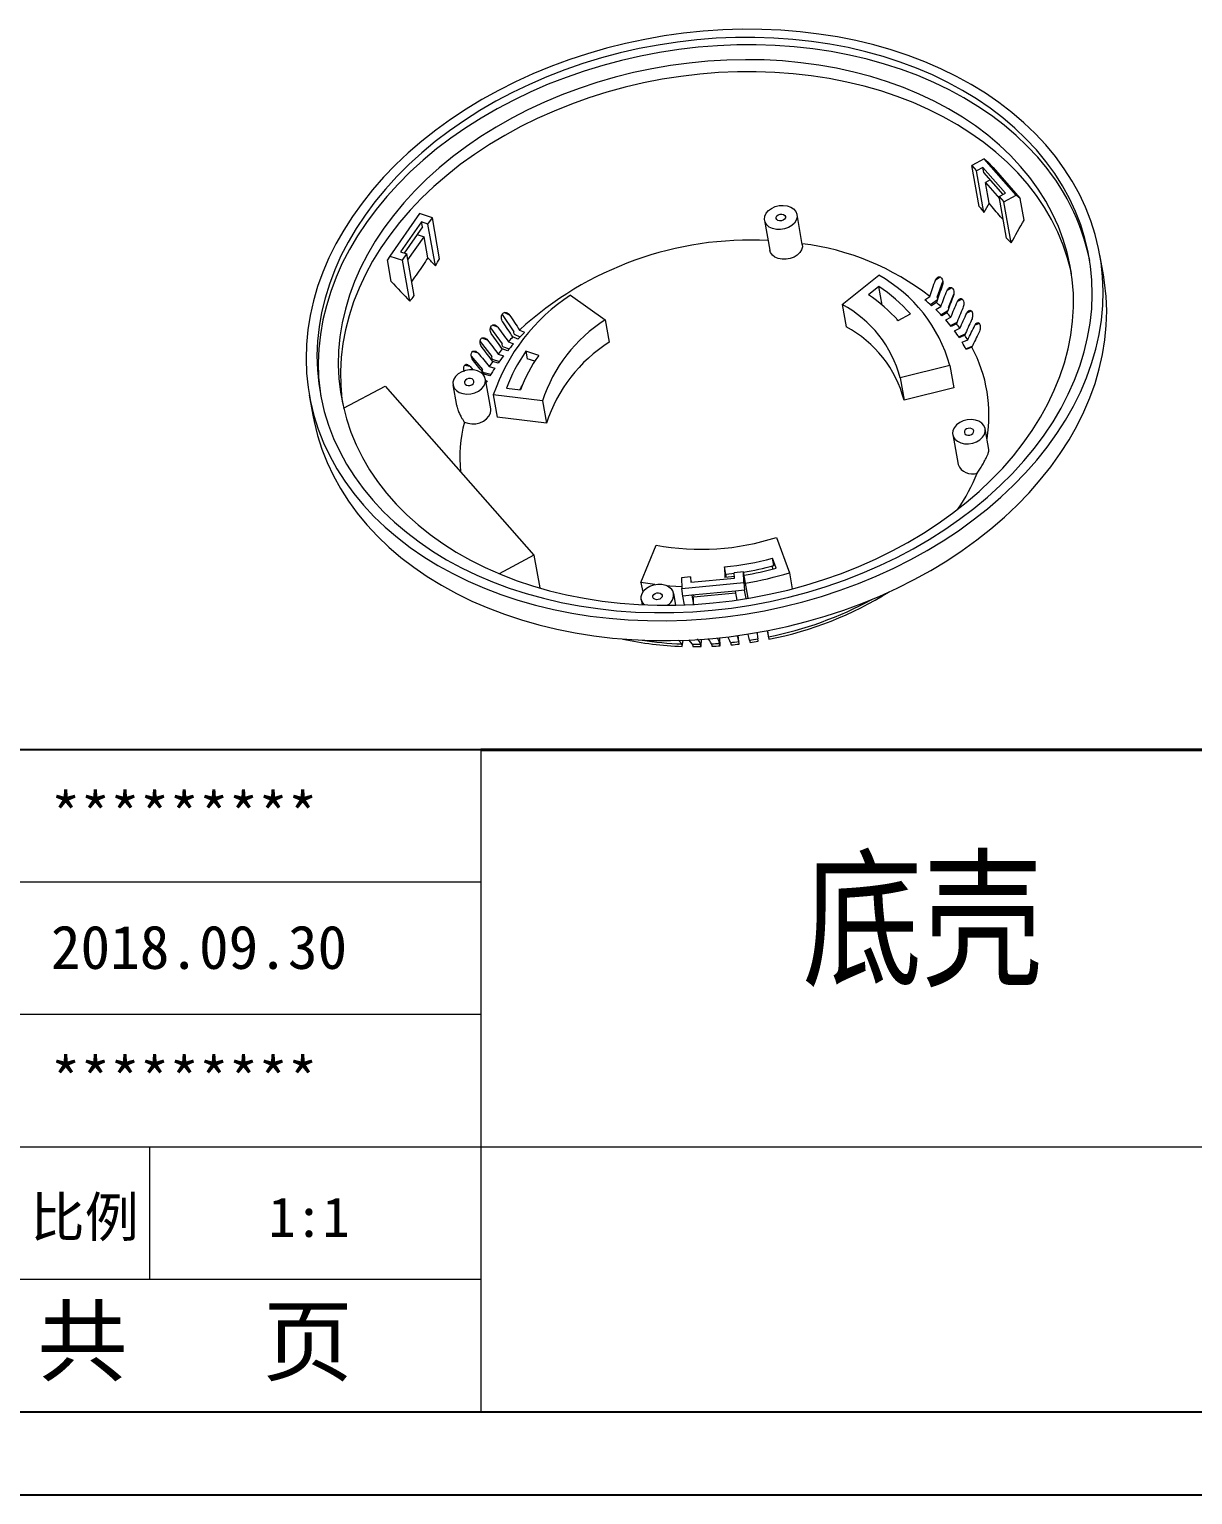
# Model space of a CAD drawing. Header units: inches. Extents: x 1184 to 3641, y 573 to 1047.
# Drawn here: x 1510.9 to 1669.6, y 573 to 772.8 of the extents above; entities that cross this region are included whole.
import ezdxf

# ---------------------------------------------------------------- set-up
doc = ezdxf.new("R2010")
doc.units = ezdxf.units.IN
doc.layers.add('文字', color=81, linetype='Continuous')
doc.layers.add('粗实线', color=7, linetype='Continuous', lineweight=30)
doc.layers.add('细实线', color=3, linetype='Continuous', lineweight=9)
doc.styles.get("Standard").update_dxf_attribs({"font": 'txt', "bigfont": 'gbcbig.shx'})
doc.styles.add('宋体', font='', dxfattribs={"width": 0.8, "height": 3.5})
doc.styles.get('宋体').set_extended_font_data('SimSun')

msp = doc.modelspace()

# ---------------------------------------------------------------- linework, layer by layer
at = {"color": 7, "linetype": 'Continuous', "lineweight": 15}
for p, q in [((1641.189, 755.119), (1639.489, 754.222)), ((1639.489, 754.222), (1640.131, 753.491)), ((1640.483, 748.619), (1639.489, 754.222)), ((1640.981, 753.94), (1640.131, 753.491)), ((1641.14, 747.807), (1640.131, 753.491)), ((1644.061, 750.434), (1640.981, 753.94)), ((1641.101, 753.263), (1640.981, 753.94)), ((1645.553, 750.152), (1641.189, 755.119)), ((1641.189, 755.119), (1641.733, 754.667)), ((1641.733, 754.667), (1642.375, 753.936)), ((1642.375, 753.936), (1645.456, 750.43)), ((1643.737, 750.263), (1641.101, 753.263)), ((1641.989, 752.253), (1641.341, 751.911)), ((1641.341, 751.911), (1643.257, 749.73)), ((1641.846, 749.067), (1641.341, 751.911)), ((1643.211, 749.985), (1644.061, 750.434)), ((1643.211, 749.985), (1643.853, 749.255)), ((1644.22, 744.301), (1643.211, 749.985)), ((1643.853, 749.255), (1645.553, 750.152)), ((1645.456, 750.43), (1646.097, 749.7)), ((1646.097, 749.7), (1645.553, 750.152)), ((1646.618, 746.767), (1646.097, 749.7)), ((1564.175, 747.644), (1560.103, 741.859)), ((1565.914, 747.081), (1564.175, 747.644)), ((1616.365, 743.454), (1615.645, 747.511)), ((1644.847, 743.653), (1643.853, 749.255)), ((1564.446, 746.512), (1561.571, 742.428)), ((1564.566, 745.835), (1562.056, 742.271)), ((1565.315, 746.23), (1564.446, 746.512)), ((1564.566, 745.835), (1564.446, 746.512)), ((1565.315, 746.23), (1565.914, 747.081)), ((1566.324, 740.546), (1565.315, 746.23)), ((1566.909, 741.479), (1565.914, 747.081)), ((1611.214, 746.725), (1611.934, 742.667)), ((1562.586, 741.329), (1564.806, 744.483)), ((1563.835, 744.797), (1564.806, 744.483)), ((1565.311, 741.639), (1564.806, 744.483)), ((1560.103, 741.859), (1559.788, 741.323)), ((1560.103, 741.859), (1561.842, 741.295)), ((1561.571, 742.428), (1562.44, 742.146)), ((1561.842, 741.295), (1562.44, 742.146)), ((1563.449, 736.462), (1562.44, 742.146)), ((1657.43, 739.317), (1656.95, 742.022)), ((1560.308, 738.39), (1559.788, 741.323)), ((1562.836, 735.693), (1561.842, 741.295)), ((1621.823, 735.243), (1626.785, 739.25)), ((1626.792, 737.715), (1625.376, 736.572)), ((1627.242, 735.18), (1626.792, 737.715)), ((1634.75, 736.258), (1635.509, 738.402)), ((1584.762, 736.532), (1589.485, 733.151)), ((1633.09, 735.884), (1633.741, 736.328)), ((1633.829, 735.25), (1634.81, 735.92)), ((1634.657, 735.537), (1634.005, 735.092)), ((1634.75, 736.258), (1634.81, 735.92)), ((1636.318, 734.859), (1637.015, 736.652)), ((1575.419, 733.891), (1577.006, 731.53)), ((1621.823, 735.243), (1622.363, 732.199)), ((1629.419, 733.066), (1631.119, 733.963)), ((1634.574, 734.559), (1635.261, 734.972)), ((1635.272, 733.856), (1636.202, 734.415)), ((1636.092, 734.129), (1635.405, 733.716)), ((1635.918, 733.15), (1636.636, 733.529)), ((1636.318, 734.859), (1636.335, 734.762)), ((1573.836, 732.092), (1575.435, 729.874)), ((1577.066, 731.192), (1577.006, 731.53)), ((1577.804, 731.775), (1578.476, 731.459)), ((1589.485, 733.151), (1590.025, 730.108)), ((1629.277, 733.226), (1629.449, 733.082)), ((1636.563, 732.381), (1637.473, 732.861)), ((1637.379, 732.639), (1636.661, 732.259)), ((1637.115, 731.664), (1637.862, 732.008)), ((1572.437, 730.196), (1574.013, 728.153)), ((1575.495, 729.536), (1575.435, 729.874)), ((1575.495, 729.536), (1576.376, 729.189)), ((1576.279, 730.171), (1576.984, 729.893)), ((1577.556, 730.519), (1576.885, 730.834)), ((1577.066, 731.192), (1577.847, 730.824)), ((1637.696, 730.834), (1638.591, 731.246)), ((1638.513, 731.073), (1637.765, 730.729)), ((1638.159, 730.107), (1638.93, 730.414)), ((1638.666, 729.223), (1639.552, 729.575)), ((1639.486, 729.441), (1638.714, 729.134)), ((1571.222, 728.228), (1572.746, 726.376)), ((1574.073, 727.815), (1574.013, 728.153)), ((1574.073, 727.815), (1575.059, 727.496)), ((1574.886, 727.254), (1574.151, 727.492)), ((1574.898, 728.504), (1575.633, 728.266)), ((1576.149, 728.915), (1575.444, 729.192)), ((1580.422, 728.311), (1578.683, 728.874)), ((1578.683, 728.874), (1578.863, 727.86)), ((1579.894, 727.526), (1578.863, 727.86)), ((1571.051, 726.788), (1571.445, 726.335)), ((1572.806, 726.038), (1572.746, 726.376)), ((1572.806, 726.038), (1573.9, 725.754)), ((1573.774, 725.544), (1573.012, 725.742)), ((1573.667, 726.782), (1574.429, 726.585)), ((1636.484, 726.944), (1629.696, 725.254)), ((1636.484, 726.944), (1637.024, 723.901)), ((1553.805, 721.135), (1559.486, 724.134)), ((1559.486, 724.134), (1579.766, 701.054)), ((1568.729, 724.295), (1569.228, 721.485)), ((1573.88, 721.024), (1573.16, 725.082)), ((1573.193, 724.895), (1573.377, 724.858)), ((1576.021, 723.837), (1577.935, 723.604)), ((1629.696, 725.254), (1630.236, 722.211)), ((1637.024, 723.901), (1630.236, 722.211)), ((1549.135, 722.886), (1549.615, 720.181)), ((1580.929, 722.1), (1574.223, 722.917)), ((1574.223, 722.917), (1574.763, 719.874)), ((1580.929, 722.1), (1581.469, 719.057)), ((1581.469, 719.057), (1574.763, 719.874)), ((1636.885, 717.509), (1637.605, 713.452)), ((1641.815, 715.482), (1641.316, 718.296)), ((1612.856, 703.501), (1614.6, 698.676)), ((1594.361, 697.367), (1596.427, 702.438)), ((1579.766, 701.054), (1575.022, 698.549)), ((1579.766, 701.054), (1580.558, 696.596)), ((1605.766, 699.467), (1605.806, 698.006)), ((1605.946, 698.452), (1605.766, 699.467)), ((1612.234, 699.587), (1612.31, 699.161)), ((1612.794, 699.29), (1612.296, 700.667)), ((1612.476, 699.652), (1612.296, 700.667)), ((1601.139, 698.103), (1599.899, 697.983)), ((1599.899, 697.983), (1599.938, 696.522)), ((1601.139, 698.103), (1601.159, 697.373)), ((1601.267, 697.384), (1601.139, 698.103)), ((1601.159, 697.373), (1607.115, 697.951)), ((1605.946, 698.452), (1605.958, 698.021)), ((1608.336, 698.802), (1607.095, 698.681)), ((1607.115, 697.951), (1607.095, 698.681)), ((1608.375, 697.341), (1608.336, 698.802)), ((1608.977, 695.187), (1608.336, 698.802)), ((1614.6, 698.676), (1614.992, 696.471)), ((1594.361, 697.367), (1594.601, 696.018)), ((1596.245, 697.067), (1594.361, 697.367)), ((1599.117, 694.255), (1598.831, 695.866)), ((1599.938, 696.522), (1608.375, 697.341)), ((1600.068, 695.481), (1599.938, 696.522)), ((1601.309, 695.601), (1600.068, 695.481)), ((1600.28, 694.29), (1600.068, 695.481)), ((1607.264, 696.179), (1601.309, 695.601)), ((1601.309, 695.601), (1601.531, 694.35)), ((1607.313, 695.907), (1601.519, 695.344)), ((1601.627, 695.355), (1601.579, 695.628)), ((1608.505, 696.3), (1607.264, 696.179)), ((1607.482, 694.953), (1607.264, 696.179)), ((1608.375, 697.341), (1608.505, 696.3)), ((1608.71, 695.143), (1608.505, 696.3)), ((1594.4, 695.08), (1594.536, 694.312)), ((1601.546, 694.351), (1601.519, 695.344)), ((1599.491, 689.466), (1599.921, 688.97)), ((1599.981, 688.632), (1600.115, 689.465)), ((1601.396, 688.938), (1600.893, 689.52)), ((1602.559, 688.605), (1602.626, 689.598)), ((1605.154, 688.712), (1605.124, 689.816)), ((1607.473, 690.098), (1607.479, 690.051)), ((1607.752, 688.954), (1607.609, 690.117)), ((1609.178, 689.49), (1609.238, 689.152)), ((1610.341, 689.328), (1610.281, 689.666)), ((1611.557, 690.769), (1611.816, 689.601)), ((1611.681, 690.723), (1611.666, 690.79)), ((1611.756, 689.939), (1611.816, 689.601)), ((1599.981, 688.632), (1599.921, 688.97)), ((1601.396, 688.938), (1601.456, 688.6)), ((1602.559, 688.605), (1602.499, 688.943)), ((1603.985, 688.988), (1604.045, 688.65)), ((1605.154, 688.712), (1605.094, 689.05)), ((1606.583, 689.172), (1606.643, 688.834)), ((1607.752, 688.954), (1607.692, 689.292))]:
    msp.add_line(p, q, dxfattribs=at)
at = {"color": 8, "linetype": 'Continuous', "lineweight": 15}
for p, q in [((1635.155, 738.999), (1634.526, 738.569)), ((1636.739, 737.545), (1636.102, 737.162)), ((1638.165, 736.001), (1637.53, 735.665)), ((1576.445, 733.809), (1575.721, 734.149)), ((1639.427, 734.374), (1638.801, 734.086)), ((1574.866, 732.143), (1574.118, 732.438)), ((1640.518, 732.674), (1639.91, 732.432)), ((1573.436, 730.412), (1572.672, 730.659)), ((1572.162, 728.624), (1571.391, 728.824)), ((1571.051, 726.788), (1570.288, 726.94)), ((1607.473, 690.098), (1607.48, 690.045)), ((1611.682, 690.718), (1611.666, 690.79))]:
    msp.add_line(p, q, dxfattribs=at)
for p, q in [((1572.509, 674.54), (1437.065, 674.54)), ((1201.584, 584.244), (1843.398, 584.244)), ((1184.236, 572.957), (1854.685, 572.957))]:
    msp.add_line(p, q)
at = {"color": 7, "linetype": 'Continuous', "lineweight": 15, "flags": 128}
for points in [[(1649.563, 757.014), (1648.128, 758.554), (1646.584, 760.032), (1644.935, 761.442), (1643.186, 762.783), (1641.339, 764.051), (1639.4, 765.243), (1637.374, 766.356), (1635.265, 767.387), (1633.078, 768.334), (1630.819, 769.195), (1628.493, 769.967), (1626.106, 770.648), (1623.663, 771.238), (1621.171, 771.734), (1618.635, 772.136), (1616.061, 772.442), (1613.456, 772.651), (1610.826, 772.764), (1608.177, 772.78), (1605.516, 772.699), (1602.848, 772.52), (1600.182, 772.245), (1597.522, 771.874), (1594.875, 771.409), (1592.248, 770.849), (1589.647, 770.197), (1587.079, 769.454), (1584.548, 768.622), (1582.063, 767.703), (1579.628, 766.698), (1577.249, 765.612), (1574.932, 764.445), (1572.684, 763.201), (1570.508, 761.884), (1568.411, 760.495), (1566.397, 759.039), (1564.471, 757.519), (1562.638, 755.938), (1560.903, 754.301), (1559.269, 752.611), (1557.741, 750.873), (1556.322, 749.09), (1555.015, 747.267), (1553.824, 745.409), (1552.752, 743.519), (1551.8, 741.603), (1550.972, 739.664), (1550.27, 737.708), (1549.695, 735.74), (1549.248, 733.764), (1548.931, 731.784), (1548.744, 729.806), (1548.688, 727.835), (1548.763, 725.874), (1548.969, 723.93), (1549.305, 722.006), (1549.77, 720.107), (1550.364, 718.238), (1551.085, 716.403), (1551.931, 714.607), (1552.9, 712.854), (1553.99, 711.148), (1555.198, 709.493), (1556.521, 707.894), (1557.956, 706.354), (1559.5, 704.876), (1561.149, 703.466), (1562.899, 702.125), (1564.745, 700.857), (1566.684, 699.665), (1568.71, 698.552), (1570.819, 697.521), (1573.006, 696.574), (1575.265, 695.713), (1577.591, 694.941), (1579.978, 694.26), (1582.421, 693.67), (1584.913, 693.174), (1587.449, 692.772), (1590.023, 692.466), (1592.628, 692.256), (1595.258, 692.144), (1597.907, 692.128), (1600.569, 692.209), (1603.236, 692.388), (1605.903, 692.663), (1608.562, 693.034), (1611.209, 693.499), (1613.836, 694.059), (1616.437, 694.711), (1619.006, 695.454), (1621.536, 696.286), (1624.021, 697.205), (1626.456, 698.21), (1628.835, 699.296), (1631.152, 700.463), (1633.4, 701.707), (1635.576, 703.024), (1637.674, 704.413), (1639.687, 705.869), (1641.613, 707.389), (1643.446, 708.97), (1645.181, 710.607), (1646.815, 712.297), (1648.343, 714.035), (1649.762, 715.818), (1651.069, 717.641), (1652.26, 719.499), (1653.333, 721.389), (1654.284, 723.305), (1655.112, 725.244), (1655.814, 727.2), (1656.389, 729.168), (1656.836, 731.144), (1657.153, 733.124), (1657.34, 735.102), (1657.396, 737.073), (1657.321, 739.034), (1657.115, 740.978), (1656.779, 742.902), (1656.314, 744.801), (1655.72, 746.67), (1654.999, 748.505), (1654.153, 750.301), (1653.184, 752.054), (1652.095, 753.76), (1650.887, 755.415), (1649.563, 757.014)], [(1648.289, 756.341), (1646.87, 757.863), (1645.342, 759.321), (1643.709, 760.712), (1641.974, 762.033), (1640.143, 763.28), (1638.22, 764.451), (1636.209, 765.543), (1634.116, 766.552), (1631.946, 767.476), (1629.703, 768.313), (1627.395, 769.061), (1625.026, 769.718), (1622.602, 770.283), (1620.13, 770.753), (1617.615, 771.128), (1615.064, 771.407), (1612.483, 771.589), (1609.878, 771.674), (1607.257, 771.661), (1604.625, 771.551), (1601.989, 771.344), (1599.355, 771.04), (1596.731, 770.64), (1594.123, 770.145), (1591.537, 769.556), (1588.979, 768.875), (1586.456, 768.104), (1583.975, 767.244), (1581.541, 766.297), (1579.16, 765.267), (1576.839, 764.154), (1574.583, 762.963), (1572.398, 761.697), (1570.289, 760.357), (1568.261, 758.948), (1566.32, 757.473), (1564.47, 755.936), (1562.716, 754.341), (1561.062, 752.691), (1559.513, 750.991), (1558.071, 749.244), (1556.742, 747.456), (1555.528, 745.631), (1554.432, 743.773), (1553.456, 741.887), (1552.604, 739.977), (1551.878, 738.049), (1551.278, 736.107), (1550.808, 734.155), (1550.467, 732.2), (1550.257, 730.245), (1550.178, 728.295), (1550.23, 726.356), (1550.414, 724.432), (1550.729, 722.528), (1551.173, 720.649), (1551.747, 718.799), (1552.448, 716.983), (1553.275, 715.206), (1554.226, 713.471), (1555.298, 711.783), (1556.489, 710.147), (1557.795, 708.567), (1559.214, 707.045), (1560.742, 705.587), (1562.375, 704.196), (1564.11, 702.875), (1565.941, 701.628), (1567.864, 700.457), (1569.875, 699.365), (1571.968, 698.356), (1574.138, 697.432), (1576.381, 696.595), (1578.689, 695.847), (1581.058, 695.19), (1583.482, 694.625), (1585.955, 694.155), (1588.469, 693.78), (1591.021, 693.501), (1593.602, 693.319), (1596.206, 693.234), (1598.828, 693.247), (1601.459, 693.357), (1604.095, 693.564), (1606.729, 693.868), (1609.353, 694.268), (1611.961, 694.763), (1614.547, 695.352), (1617.105, 696.033), (1619.628, 696.804), (1622.109, 697.664), (1624.543, 698.611), (1626.924, 699.641), (1629.245, 700.753), (1631.501, 701.945), (1633.686, 703.211), (1635.796, 704.551), (1637.823, 705.96), (1639.764, 707.435), (1641.614, 708.972), (1643.368, 710.567), (1645.022, 712.217), (1646.572, 713.917), (1648.013, 715.664), (1649.342, 717.452), (1650.556, 719.277), (1651.653, 721.135), (1652.628, 723.021), (1653.48, 724.931), (1654.206, 726.859), (1654.806, 728.801), (1655.277, 730.753), (1655.617, 732.708), (1655.828, 734.663), (1655.906, 736.613), (1655.854, 738.552), (1655.67, 740.476), (1655.355, 742.38), (1654.911, 744.259), (1654.337, 746.109), (1653.636, 747.925), (1652.809, 749.702), (1651.858, 751.437), (1650.786, 753.125), (1649.595, 754.761), (1648.289, 756.341)], [(1648.469, 755.327), (1647.05, 756.848), (1645.522, 758.306), (1643.889, 759.698), (1642.154, 761.019), (1640.323, 762.266), (1638.4, 763.437), (1636.389, 764.528), (1634.296, 765.537), (1632.126, 766.461), (1629.884, 767.299), (1627.575, 768.047), (1625.206, 768.704), (1622.782, 769.268), (1620.31, 769.738), (1617.795, 770.114), (1615.244, 770.393), (1612.663, 770.575), (1610.058, 770.659), (1607.437, 770.647), (1604.805, 770.537), (1602.169, 770.329), (1599.536, 770.025), (1596.911, 769.625), (1594.303, 769.13), (1591.717, 768.542), (1589.159, 767.861), (1586.636, 767.09), (1584.155, 766.23), (1581.721, 765.283), (1579.34, 764.252), (1577.019, 763.14), (1574.763, 761.949), (1572.578, 760.682), (1570.469, 759.343), (1568.441, 757.934), (1566.5, 756.459), (1564.65, 754.922), (1562.896, 753.326), (1561.242, 751.676), (1559.693, 749.976), (1558.251, 748.23), (1556.922, 746.442), (1555.708, 744.617), (1554.612, 742.759), (1553.636, 740.872), (1552.784, 738.963), (1552.058, 737.034), (1551.458, 735.092), (1550.988, 733.141), (1550.647, 731.185), (1550.437, 729.23), (1550.358, 727.281), (1550.41, 725.342), (1550.594, 723.418), (1550.706, 722.642)], [(1646.132, 754.093), (1644.752, 755.57), (1643.264, 756.985), (1641.671, 758.332), (1639.978, 759.61), (1638.19, 760.813), (1636.309, 761.941), (1634.343, 762.988), (1632.295, 763.954), (1630.172, 764.834), (1627.978, 765.628), (1625.72, 766.332), (1623.403, 766.945), (1621.033, 767.466), (1618.617, 767.892), (1616.161, 768.224), (1613.671, 768.459), (1611.153, 768.598), (1608.615, 768.64), (1606.063, 768.585), (1603.504, 768.433), (1600.943, 768.185), (1598.389, 767.84), (1595.847, 767.401), (1593.325, 766.868), (1590.828, 766.242), (1588.364, 765.526), (1585.938, 764.721), (1583.558, 763.829), (1581.229, 762.852), (1578.957, 761.793), (1576.749, 760.656), (1574.609, 759.442), (1572.545, 758.155), (1570.56, 756.798), (1568.66, 755.375), (1566.851, 753.89), (1565.137, 752.346), (1563.521, 750.747), (1562.01, 749.099), (1560.606, 747.404), (1559.313, 745.667), (1558.135, 743.894), (1557.074, 742.087), (1556.134, 740.254), (1555.317, 738.397), (1554.624, 736.522), (1554.059, 734.633), (1553.621, 732.737), (1553.313, 730.837), (1553.136, 728.938), (1553.088, 727.046), (1553.172, 725.166), (1553.386, 723.302), (1553.731, 721.459), (1554.204, 719.642), (1554.805, 717.856), (1555.533, 716.105), (1556.385, 714.395), (1557.359, 712.728), (1558.453, 711.111), (1559.664, 709.547), (1560.988, 708.04), (1562.423, 706.594), (1563.964, 705.212), (1565.607, 703.899), (1567.348, 702.658), (1569.184, 701.492), (1571.107, 700.405), (1573.115, 699.398), (1575.201, 698.474), (1577.361, 697.637), (1579.587, 696.888), (1581.876, 696.229), (1584.22, 695.662), (1586.614, 695.188), (1589.051, 694.809), (1591.525, 694.526), (1594.029, 694.338), (1596.558, 694.248), (1599.104, 694.254), (1601.66, 694.358), (1604.221, 694.558), (1606.779, 694.855), (1609.328, 695.247), (1611.861, 695.733), (1614.371, 696.313), (1616.852, 696.984), (1619.298, 697.745), (1621.702, 698.594), (1624.058, 699.528), (1626.359, 700.546), (1628.6, 701.645), (1630.774, 702.821), (1632.877, 704.072), (1634.902, 705.394), (1636.845, 706.785), (1638.7, 708.239), (1640.463, 709.754), (1642.128, 711.326), (1643.692, 712.95), (1645.15, 714.622), (1646.499, 716.339), (1647.735, 718.094), (1648.855, 719.885), (1649.855, 721.706), (1650.734, 723.552), (1651.49, 725.418), (1652.119, 727.3), (1652.62, 729.194), (1652.993, 731.092), (1653.236, 732.992), (1653.349, 734.888), (1653.33, 736.775), (1653.181, 738.648), (1652.902, 740.502), (1652.493, 742.332), (1651.955, 744.134), (1651.291, 745.903), (1650.5, 747.635), (1649.587, 749.323), (1648.553, 750.966), (1647.4, 752.557), (1646.132, 754.093)], [(1653.078, 739.442), (1653.012, 739.746), (1652.54, 741.568), (1651.939, 743.359), (1651.211, 745.114), (1650.358, 746.829), (1649.382, 748.5), (1648.286, 750.122), (1647.073, 751.69), (1645.745, 753.201), (1644.307, 754.651), (1642.762, 756.035), (1641.113, 757.351), (1639.367, 758.594), (1637.526, 759.762), (1635.596, 760.851), (1633.582, 761.859), (1631.489, 762.783), (1629.322, 763.62), (1627.088, 764.369), (1624.793, 765.027), (1622.441, 765.593), (1620.04, 766.065), (1617.595, 766.442), (1615.114, 766.722), (1612.602, 766.906), (1610.066, 766.993), (1607.513, 766.982), (1604.95, 766.873), (1602.383, 766.668), (1599.819, 766.365), (1597.264, 765.967), (1594.726, 765.474), (1592.211, 764.888), (1589.725, 764.209), (1587.276, 763.44), (1584.869, 762.583), (1582.512, 761.64), (1580.209, 760.614), (1577.967, 759.507), (1575.792, 758.322), (1573.69, 757.062), (1571.667, 755.73), (1569.726, 754.331), (1567.875, 752.867), (1566.116, 751.343), (1564.456, 749.762), (1562.898, 748.129), (1561.447, 746.448), (1560.106, 744.724), (1558.879, 742.96), (1557.769, 741.161), (1556.778, 739.333), (1555.911, 737.48), (1555.168, 735.607), (1554.552, 733.718), (1554.064, 731.819), (1553.706, 729.915), (1553.478, 728.011), (1553.382, 726.111), (1553.417, 724.221), (1553.583, 722.346), (1553.658, 721.797)], [(1611.518, 746.109), (1611.291, 746.467), (1611.198, 746.867), (1611.245, 747.282), (1611.43, 747.687), (1611.74, 748.056), (1612.157, 748.367), (1612.653, 748.599), (1613.198, 748.737), (1613.758, 748.774), (1614.297, 748.707), (1614.782, 748.54), (1615.182, 748.284), (1615.471, 747.955), (1615.632, 747.572), (1615.655, 747.162), (1615.538, 746.748), (1615.289, 746.358), (1614.923, 746.016), (1614.463, 745.743), (1613.938, 745.556), (1613.381, 745.467), (1612.827, 745.482), (1612.311, 745.6), (1611.865, 745.813), (1611.518, 746.109)], [(1612.877, 746.826), (1612.792, 746.994), (1612.803, 747.18), (1612.91, 747.357), (1613.096, 747.498), (1613.333, 747.58), (1613.584, 747.593), (1613.812, 747.533), (1613.982, 747.41), (1614.068, 747.242), (1614.056, 747.056), (1613.949, 746.879), (1613.763, 746.738), (1613.527, 746.656), (1613.275, 746.643), (1613.047, 746.703), (1612.877, 746.826)], [(1616.365, 743.454), (1616.379, 743.138), (1616.274, 742.726), (1616.038, 742.335), (1615.684, 741.989), (1615.235, 741.71), (1614.719, 741.514), (1614.167, 741.415), (1613.615, 741.417), (1613.095, 741.521), (1612.641, 741.721), (1612.281, 742.004), (1612.037, 742.353), (1611.934, 742.667)], [(1549.615, 720.181), (1549.785, 719.301), (1550.251, 717.402), (1550.844, 715.533), (1551.565, 713.698), (1552.411, 711.902), (1553.38, 710.149), (1554.47, 708.443), (1555.678, 706.788), (1557.001, 705.189), (1558.436, 703.649), (1559.98, 702.171), (1561.629, 700.76), (1563.379, 699.419), (1565.225, 698.151), (1567.164, 696.96), (1569.19, 695.847), (1571.299, 694.816), (1573.486, 693.869), (1575.745, 693.008), (1578.071, 692.236), (1580.458, 691.554), (1582.901, 690.965), (1585.393, 690.469), (1587.929, 690.067), (1590.503, 689.761), (1593.108, 689.551), (1595.738, 689.439), (1598.387, 689.423), (1601.049, 689.504), (1603.716, 689.683), (1606.383, 689.958), (1609.043, 690.328), (1611.689, 690.794), (1614.316, 691.354), (1616.917, 692.006), (1619.486, 692.749), (1622.016, 693.581), (1624.501, 694.5), (1626.937, 695.504), (1629.315, 696.591), (1631.632, 697.758), (1633.881, 699.001), (1636.056, 700.319), (1638.154, 701.708), (1640.168, 703.164), (1642.093, 704.684), (1643.926, 706.265), (1645.661, 707.902), (1647.295, 709.592), (1648.823, 711.33), (1650.243, 713.113), (1651.549, 714.936), (1652.74, 716.794), (1653.813, 718.684), (1654.764, 720.6), (1655.592, 722.539), (1656.294, 724.494), (1656.869, 726.463), (1657.316, 728.439), (1657.633, 730.419), (1657.82, 732.397), (1657.876, 734.368), (1657.801, 736.329), (1657.595, 738.273), (1657.43, 739.317)], [(1572.856, 725.698), (1572.509, 725.993), (1572.063, 726.206), (1571.547, 726.324), (1570.994, 726.339), (1570.437, 726.251), (1569.912, 726.064), (1569.452, 725.791), (1569.085, 725.448), (1568.836, 725.058), (1568.719, 724.645), (1568.742, 724.234), (1568.903, 723.852), (1569.193, 723.522), (1569.592, 723.266), (1570.077, 723.099), (1570.616, 723.032), (1571.176, 723.069), (1571.721, 723.208), (1572.217, 723.44), (1572.634, 723.75), (1572.944, 724.119), (1573.129, 724.524), (1573.176, 724.94), (1573.084, 725.339), (1572.856, 725.698)], [(1572.931, 725.605), (1572.958, 725.651), (1573.012, 725.742)], [(1571.497, 724.98), (1571.327, 725.103), (1571.099, 725.163), (1570.848, 725.151), (1570.611, 725.068), (1570.425, 724.928), (1570.318, 724.751), (1570.307, 724.565), (1570.392, 724.397), (1570.562, 724.274), (1570.79, 724.214), (1571.041, 724.226), (1571.278, 724.309), (1571.464, 724.449), (1571.571, 724.626), (1571.582, 724.813), (1571.497, 724.98)], [(1573.377, 724.858), (1573.304, 724.726), (1573.243, 724.614)], [(1577.842, 723.616), (1578.047, 723.982), (1578.144, 724.15)], [(1570.279, 719.225), (1570.755, 719.052), (1571.288, 718.976), (1571.844, 719.004), (1572.388, 719.132), (1572.888, 719.354), (1573.312, 719.654), (1573.634, 720.016), (1573.833, 720.415), (1573.898, 720.828), (1573.88, 721.024)], [(1637.189, 716.893), (1637.536, 716.598), (1637.982, 716.385), (1638.498, 716.267), (1639.051, 716.251), (1639.608, 716.34), (1640.133, 716.527), (1640.593, 716.8), (1640.96, 717.143), (1641.209, 717.533), (1641.326, 717.946), (1641.303, 718.357), (1641.142, 718.739), (1640.853, 719.069), (1640.453, 719.325), (1639.968, 719.492), (1639.429, 719.559), (1638.869, 719.522), (1638.324, 719.383), (1637.828, 719.151), (1637.411, 718.841), (1637.101, 718.472), (1636.916, 718.067), (1636.869, 717.651), (1636.961, 717.252), (1637.189, 716.893)], [(1638.548, 717.611), (1638.718, 717.488), (1638.946, 717.428), (1639.197, 717.44), (1639.434, 717.523), (1639.62, 717.663), (1639.727, 717.84), (1639.739, 718.026), (1639.653, 718.194), (1639.483, 718.317), (1639.255, 718.377), (1639.004, 718.365), (1638.767, 718.282), (1638.581, 718.142), (1638.474, 717.965), (1638.463, 717.778), (1638.548, 717.611)], [(1607.109, 698.153), (1606.689, 698.101), (1605.806, 698.006)], [(1607.098, 698.581), (1606.772, 698.541), (1605.946, 698.452)], [(1594.875, 694.297), (1594.863, 694.307), (1594.574, 694.636), (1594.413, 695.018), (1594.39, 695.429), (1594.507, 695.843), (1594.756, 696.233), (1595.122, 696.575), (1595.582, 696.848), (1596.107, 697.035), (1596.664, 697.124), (1597.218, 697.109), (1597.734, 696.991), (1598.18, 696.777), (1598.527, 696.482), (1598.527, 696.482)], [(1597.168, 695.765), (1597.253, 695.597), (1597.242, 695.411), (1597.135, 695.234), (1596.949, 695.093), (1596.712, 695.01), (1596.461, 694.998), (1596.233, 695.058), (1596.063, 695.181), (1595.977, 695.349), (1595.989, 695.535), (1596.096, 695.712), (1596.282, 695.853), (1596.518, 695.935), (1596.77, 695.948), (1596.998, 695.888), (1597.168, 695.765)], [(1599.932, 696.744), (1598.315, 696.844), (1598.021, 696.869)]]:
    msp.add_lwpolyline(points, dxfattribs=at)
at = {"color": 7, "linetype": 'Continuous', "lineweight": 15}
for centre, radius, start, end in [((1626.116, 735.245), 30.049, 11.52965, 41.93549), ((1609.271, 697.524), 46.512, 87.00249, 132.5743), ((1612.093, 708.721), 35.082, 51.89806, 83.03867), ((1616.95, 721.522), 20.273, 15.51271, 60.97869), ((1614.671, 719.369), 21.988, 41.58295, 56.54854), ((1599.295, 714.394), 26.481, 123.28353, 161.22532), ((1614.051, 719.429), 20.546, 41.58295, 56.54854), ((1616.802, 716.13), 25.603, 47.78516, 50.49259), ((1617.627, 716.726), 25.375, 45.97742, 47.84495), ((1614.316, 721.228), 15.899, 14.66801, 61.82339), ((1617.905, 717.308), 23.989, 43.15382, 45.98139), ((1618.736, 717.821), 23.816, 41.26825, 43.21641), ((1601.509, 708.017), 32.864, 134.49712, 136.78937), ((1600.536, 715.758), 20.607, 122.43151, 162.07734), ((1614.856, 718.185), 15.899, 14.66801, 61.82339), ((1618.958, 718.265), 22.566, 38.32671, 41.27194), ((1619.922, 719.002), 21.352, 33.31394, 36.36975), ((1619.774, 718.689), 22.462, 36.36654, 38.39219), ((1599.97, 709.425), 30.778, 138.31552, 140.71024), ((1600.615, 708.546), 32.556, 136.79411, 138.37577), ((1601.076, 712.715), 20.607, 122.43151, 162.07734), ((1620.759, 719.533), 20.361, 28.13394, 31.28811), ((1620.701, 719.337), 21.331, 31.28561, 33.3823), ((1622.335, 720.18), 19.491, 350.43891, 28.36624), ((1597.411, 711.094), 28.459, 144.81606, 146.54607), ((1598.4, 710.673), 28.772, 142.30584, 144.8106), ((1599.018, 709.908), 30.456, 140.71536, 142.3689), ((1596.321, 716.331), 21.644, 144.5815, 159.70588), ((1596.904, 716.59), 20.224, 144.5815, 159.70588), ((1596.842, 711.739), 26.884, 146.48013, 149.10085), ((1589.795, 714.277), 20.133, 165.77443, 185.17883), ((1639.54, 714.225), 2.084, 201.79564, 289.39485), ((1615.987, 722.151), 26.186, 325.5903, 337.80713), ((1602.556, 735.205), 33.335, 259.4047, 287.99654), ((1601.983, 738.421), 39.137, 275.54767, 285.27928), ((1602.167, 737.386), 39.117, 279.0836, 285.28042), ((1601.762, 739.672), 41.861, 279.14773, 285.28045), ((1601.617, 740.507), 43.799, 279.18412, 287.24344), ((1597.332, 695.604), 1.483, 293.0651, 36.32408), ((1602.515, 737.191), 48.49, 281.0593, 302.03449), ((1602.137, 738.489), 49.494, 281.20671, 298.60085), ((1601.593, 734.609), 46.005, 257.8408, 267.99186), ((1601.611, 735.853), 46.913, 261.30967, 267.93589), ((1601.613, 740.505), 51.573, 278.43489, 279.6763), ((1601.731, 738.586), 49.649, 269.61348, 270.88674), ((1601.791, 738.248), 49.649, 269.61348, 270.88674), ((1601.703, 739.562), 50.626, 272.58396, 273.84079), ((1601.763, 739.224), 50.626, 272.58396, 273.84079), ((1601.651, 740.207), 51.273, 275.5199, 276.76614), ((1601.711, 739.869), 51.273, 275.5199, 276.76614), ((1601.673, 740.167), 51.573, 278.43489, 279.6763)]:
    msp.add_arc(centre, radius, start, end, dxfattribs=at)
for points in [[(1640.483, 748.619), (1640.703, 748.344), (1640.922, 748.073), (1641.14, 747.807)], [(1641.846, 749.067), (1641.608, 748.647), (1641.373, 748.227), (1641.14, 747.807)], [(1644.847, 743.653), (1645.427, 744.692), (1646.018, 745.73), (1646.618, 746.767)], [(1644.22, 744.301), (1644.43, 744.081), (1644.639, 743.864), (1644.847, 743.653)], [(1566.324, 740.546), (1565.988, 740.911), (1565.65, 741.275), (1565.311, 741.639)], [(1566.324, 740.546), (1566.52, 740.852), (1566.715, 741.163), (1566.909, 741.479)], [(1560.308, 738.39), (1561.159, 737.494), (1562.002, 736.595), (1562.836, 735.693)], [(1633.741, 736.328), (1633.99, 737.073), (1634.252, 737.82), (1634.526, 738.569)], [(1635.442, 737.779), (1635.168, 737.03), (1634.905, 736.282), (1634.657, 735.537)], [(1562.836, 735.693), (1563.041, 735.945), (1563.246, 736.201), (1563.449, 736.462)], [(1635.261, 734.972), (1635.528, 735.701), (1635.809, 736.431), (1636.102, 737.162)], [(1636.935, 736.32), (1636.641, 735.588), (1636.359, 734.858), (1636.092, 734.129)], [(1636.636, 733.529), (1636.92, 734.241), (1637.219, 734.953), (1637.53, 735.665)], [(1576.445, 733.809), (1576.908, 733.131), (1577.362, 732.453), (1577.804, 731.775)], [(1638.274, 734.775), (1637.962, 734.062), (1637.663, 733.35), (1637.379, 732.639)], [(1637.862, 732.008), (1638.16, 732.701), (1638.474, 733.393), (1638.801, 734.086)], [(1574.866, 732.143), (1575.348, 731.487), (1575.82, 730.83), (1576.279, 730.171)], [(1576.885, 730.834), (1576.444, 731.513), (1575.99, 732.191), (1575.527, 732.868)], [(1639.454, 733.152), (1639.126, 732.46), (1638.812, 731.767), (1638.513, 731.073)], [(1638.93, 730.414), (1639.242, 731.088), (1639.569, 731.76), (1639.91, 732.432)], [(1640.468, 731.46), (1640.126, 730.788), (1639.798, 730.115), (1639.486, 729.441)], [(1574.151, 727.492), (1573.677, 728.13), (1573.189, 728.766), (1572.691, 729.4)], [(1573.436, 730.412), (1573.935, 729.778), (1574.423, 729.142), (1574.898, 728.504)], [(1575.444, 729.192), (1574.985, 729.851), (1574.514, 730.508), (1574.032, 731.164)], [(1573.012, 725.742), (1572.524, 726.359), (1572.022, 726.972), (1571.509, 727.583)], [(1572.162, 728.624), (1572.676, 728.013), (1573.178, 727.399), (1573.667, 726.782)], [(1602.01, 689.67), (1602.172, 689.462), (1602.335, 689.223), (1602.499, 688.943)], [(1603.985, 688.988), (1603.821, 689.269), (1603.658, 689.508), (1603.496, 689.716)], [(1604.743, 689.787), (1604.857, 689.576), (1604.974, 689.334), (1605.094, 689.05)], [(1606.583, 689.172), (1606.463, 689.456), (1606.347, 689.699), (1606.233, 689.91)], [(1607.48, 690.045), (1607.546, 689.828), (1607.616, 689.58), (1607.692, 689.292)], [(1609.178, 689.49), (1609.102, 689.779), (1609.032, 690.027), (1608.966, 690.244)], [(1610.207, 690.443), (1610.225, 690.218), (1610.249, 689.962), (1610.281, 689.666)], [(1611.756, 689.939), (1611.724, 690.236), (1611.7, 690.492), (1611.682, 690.718)]]:
    msp.add_open_spline(points, degree=3, dxfattribs=at)
for points, knots in [([(1643.772, 746.827), (1643.65, 746.96), (1643.018, 747.648), (1642.369, 748.434), (1641.846, 749.067)], [0, 0, 0, 0, 0.1937035, 1, 1, 1, 1]), ([(1565.311, 741.639), (1564.841, 740.917), (1564.112, 739.799), (1563.362, 738.803), (1563.097, 738.449)], [0, 0, 0, 0, 0.6454513, 1, 1, 1, 1]), ([(1634.526, 738.569), (1634.559, 738.662), (1634.603, 738.743), (1634.708, 738.884), (1634.77, 738.942), (1634.905, 739.019), (1634.98, 739.039), (1635.132, 739.027), (1635.207, 738.995), (1635.338, 738.881), (1635.394, 738.8), (1635.476, 738.612), (1635.502, 738.506), (1635.538, 738.184), (1635.51, 737.964), (1635.442, 737.779)], [0, 0, 0, 0, 0.125, 0.125, 0.25, 0.25, 0.375, 0.375, 0.5, 0.5, 0.625, 0.625, 0.75, 0.75, 1, 1, 1, 1]), ([(1636.102, 737.162), (1636.139, 737.252), (1636.183, 737.331), (1636.29, 737.466), (1636.351, 737.519), (1636.483, 737.589), (1636.555, 737.605), (1636.698, 737.584), (1636.768, 737.548), (1636.887, 737.426), (1636.937, 737.342), (1637.005, 737.149), (1637.025, 737.042), (1637.044, 736.718), (1637.007, 736.501), (1636.935, 736.32)], [0, 0, 0, 0, 0.125, 0.125, 0.25, 0.25, 0.375, 0.375, 0.5, 0.5, 0.625, 0.625, 0.75, 0.75, 1, 1, 1, 1]), ([(1637.53, 735.665), (1637.568, 735.753), (1637.614, 735.83), (1637.721, 735.957), (1637.782, 736.007), (1637.91, 736.069), (1637.978, 736.08), (1638.112, 736.051), (1638.176, 736.011), (1638.283, 735.883), (1638.325, 735.795), (1638.38, 735.599), (1638.394, 735.491), (1638.397, 735.166), (1638.351, 734.952), (1638.274, 734.775)], [0, 0, 0, 0, 0.125, 0.125, 0.25, 0.25, 0.375, 0.375, 0.5, 0.5, 0.625, 0.625, 0.75, 0.75, 1, 1, 1, 1]), ([(1575.527, 732.868), (1575.47, 732.952), (1575.424, 733.043), (1575.354, 733.243), (1575.332, 733.349), (1575.32, 733.563), (1575.33, 733.672), (1575.391, 733.873), (1575.441, 733.962), (1575.573, 734.097), (1575.654, 734.142), (1575.826, 734.181), (1575.916, 734.175), (1576.174, 734.101), (1576.33, 733.976), (1576.445, 733.809)], [0, 0, 0, 0, 0.125, 0.125, 0.25, 0.25, 0.375, 0.375, 0.5, 0.5, 0.625, 0.625, 0.75, 0.75, 1, 1, 1, 1]), ([(1638.801, 734.086), (1638.842, 734.172), (1638.889, 734.245), (1638.995, 734.366), (1639.054, 734.413), (1639.177, 734.466), (1639.242, 734.474), (1639.367, 734.437), (1639.425, 734.393), (1639.518, 734.258), (1639.553, 734.168), (1639.595, 733.969), (1639.602, 733.86), (1639.588, 733.536), (1639.535, 733.324), (1639.454, 733.152)], [0, 0, 0, 0, 0.125, 0.125, 0.25, 0.25, 0.375, 0.375, 0.5, 0.5, 0.625, 0.625, 0.75, 0.75, 1, 1, 1, 1]), ([(1574.032, 731.164), (1573.973, 731.245), (1573.923, 731.335), (1573.846, 731.531), (1573.819, 731.636), (1573.795, 731.849), (1573.799, 731.958), (1573.847, 732.161), (1573.891, 732.253), (1574.011, 732.393), (1574.087, 732.441), (1574.25, 732.487), (1574.337, 732.486), (1574.589, 732.423), (1574.746, 732.305), (1574.866, 732.143)], [0, 0, 0, 0, 0.125, 0.125, 0.25, 0.25, 0.375, 0.375, 0.5, 0.5, 0.625, 0.625, 0.75, 0.75, 1, 1, 1, 1]), ([(1639.91, 732.432), (1639.952, 732.516), (1640, 732.586), (1640.106, 732.701), (1640.163, 732.743), (1640.281, 732.789), (1640.342, 732.793), (1640.456, 732.748), (1640.507, 732.701), (1640.587, 732.56), (1640.615, 732.469), (1640.643, 732.267), (1640.644, 732.157), (1640.613, 731.835), (1640.552, 731.626), (1640.468, 731.46)], [0, 0, 0, 0, 0.125, 0.125, 0.25, 0.25, 0.375, 0.375, 0.5, 0.5, 0.625, 0.625, 0.75, 0.75, 1, 1, 1, 1]), ([(1572.691, 729.4), (1572.629, 729.478), (1572.577, 729.565), (1572.491, 729.758), (1572.459, 729.861), (1572.425, 730.073), (1572.423, 730.182), (1572.457, 730.387), (1572.494, 730.48), (1572.601, 730.625), (1572.671, 730.676), (1572.826, 730.729), (1572.909, 730.732), (1573.155, 730.68), (1573.312, 730.569), (1573.436, 730.412)], [0, 0, 0, 0, 0.125, 0.125, 0.25, 0.25, 0.375, 0.375, 0.5, 0.5, 0.625, 0.625, 0.75, 0.75, 1, 1, 1, 1]), ([(1571.509, 727.583), (1571.445, 727.659), (1571.39, 727.744), (1571.297, 727.932), (1571.26, 728.034), (1571.215, 728.244), (1571.206, 728.352), (1571.227, 728.558), (1571.257, 728.652), (1571.351, 728.801), (1571.415, 728.855), (1571.56, 728.915), (1571.64, 728.921), (1571.878, 728.879), (1572.035, 728.776), (1572.162, 728.624)], [0, 0, 0, 0, 0.125, 0.125, 0.25, 0.25, 0.375, 0.375, 0.5, 0.5, 0.625, 0.625, 0.75, 0.75, 1, 1, 1, 1]), ([(1571.051, 726.788), (1571.023, 726.818), (1570.932, 726.912), (1570.768, 727.018), (1570.577, 727.067), (1570.416, 727.043), (1570.286, 726.957), (1570.191, 726.806), (1570.151, 726.595), (1570.167, 726.354), (1570.226, 726.206), (1570.254, 726.134)], [0, 0, 0, 0, 0.0654173, 0.2126434, 0.3387524, 0.4482578, 0.5494733, 0.6539945, 0.7716304, 0.8887192, 1, 1, 1, 1]), ([(1569.231, 721.486), (1569.247, 721.403), (1569.284, 721.209), (1569.404, 720.841), (1569.593, 720.391), (1569.828, 719.945), (1570.06, 719.556), (1570.206, 719.335), (1570.279, 719.225)], [0, 0, 0, 0, 0.1018615, 0.2372685, 0.4522218, 0.6727467, 0.8359039, 1, 1, 1, 1]), ([(1640.232, 712.26), (1640.345, 712.437), (1640.569, 712.791), (1640.921, 713.372), (1641.27, 713.984), (1641.552, 714.543), (1641.734, 714.992), (1641.81, 715.279), (1641.833, 715.446), (1641.812, 715.475), (1641.808, 715.48)], [0, 0, 0, 0, 0.1764494, 0.3524524, 0.5139191, 0.6770102, 0.7792743, 0.8817648, 0.9815886, 1, 1, 1, 1])]:
    msp.add_open_spline(points, degree=3, knots=knots, dxfattribs=at)
at = {"layer": '粗实线', "color": 7, "lineweight": 40}
msp.add_line((1843.398, 674.54), (1572.509, 674.54), dxfattribs=at)
at = {"layer": '细实线', "color": 7}
for p, q in [((1572.509, 674.54), (1572.509, 584.244)), ((1572.509, 656.481), (1437.065, 656.481)), ((1572.509, 638.421), (1437.065, 638.421)), ((1843.398, 620.362), (1437.065, 620.362)), ((1527.361, 620.362), (1527.361, 602.303)), ((1572.509, 602.303), (1437.065, 602.303))]:
    msp.add_line(p, q, dxfattribs=at)

# ---------------------------------------------------------------- texts
at = {"width": 3375.47992, "attachment_point": 1}
for s, insert, char_height in [('{\\fSimHei|b0|i0|c134|p49;*********}', (1513.892, 668.651), 5.93908), ('{\\fSimHei|b0|i0|c134|p49;2018.\\fSimHei|b0|i0|c0|p49;09\\fSimHei|b0|i0|c134|p49;.\\fSimHei|b0|i0|c0|p49;30}', (1513.892, 650.592), 5.939085), ('{\\fSimHei|b0|i0|c134|p49;*********}', (1513.892, 632.533), 5.93908)]:
    msp.add_mtext(s, dxfattribs=dict(at, insert=insert, char_height=char_height))
at = {"layer": '文字', "color": 0, "insert": (1616.347, 658.95), "char_height": 15.0494, "width": 192.40064, "attachment_point": 1, "style": '宋体'}
msp.add_mtext('底壳', dxfattribs=at)
at = {"layer": '细实线', "color": 7, "attachment_point": 1}
for s, insert, char_height, width in [('{\\fSimSun|b0|i0|c134|p54;比例}', (1511.107, 613.523), 5.41777, 23.78232), ('{\\fSimSun|b0|i0|c134|p54;1:1}', (1543.558, 613.523), 5.41777, 23.78232), ('{\\fSimSun|b0|i0|c134|p54; 共   页}', (1505.892, 598.432), 9.02962, 67.72212)]:
    msp.add_mtext(s, dxfattribs=dict(at, insert=insert, char_height=char_height, width=width))

doc.saveas('drawing.dxf')
